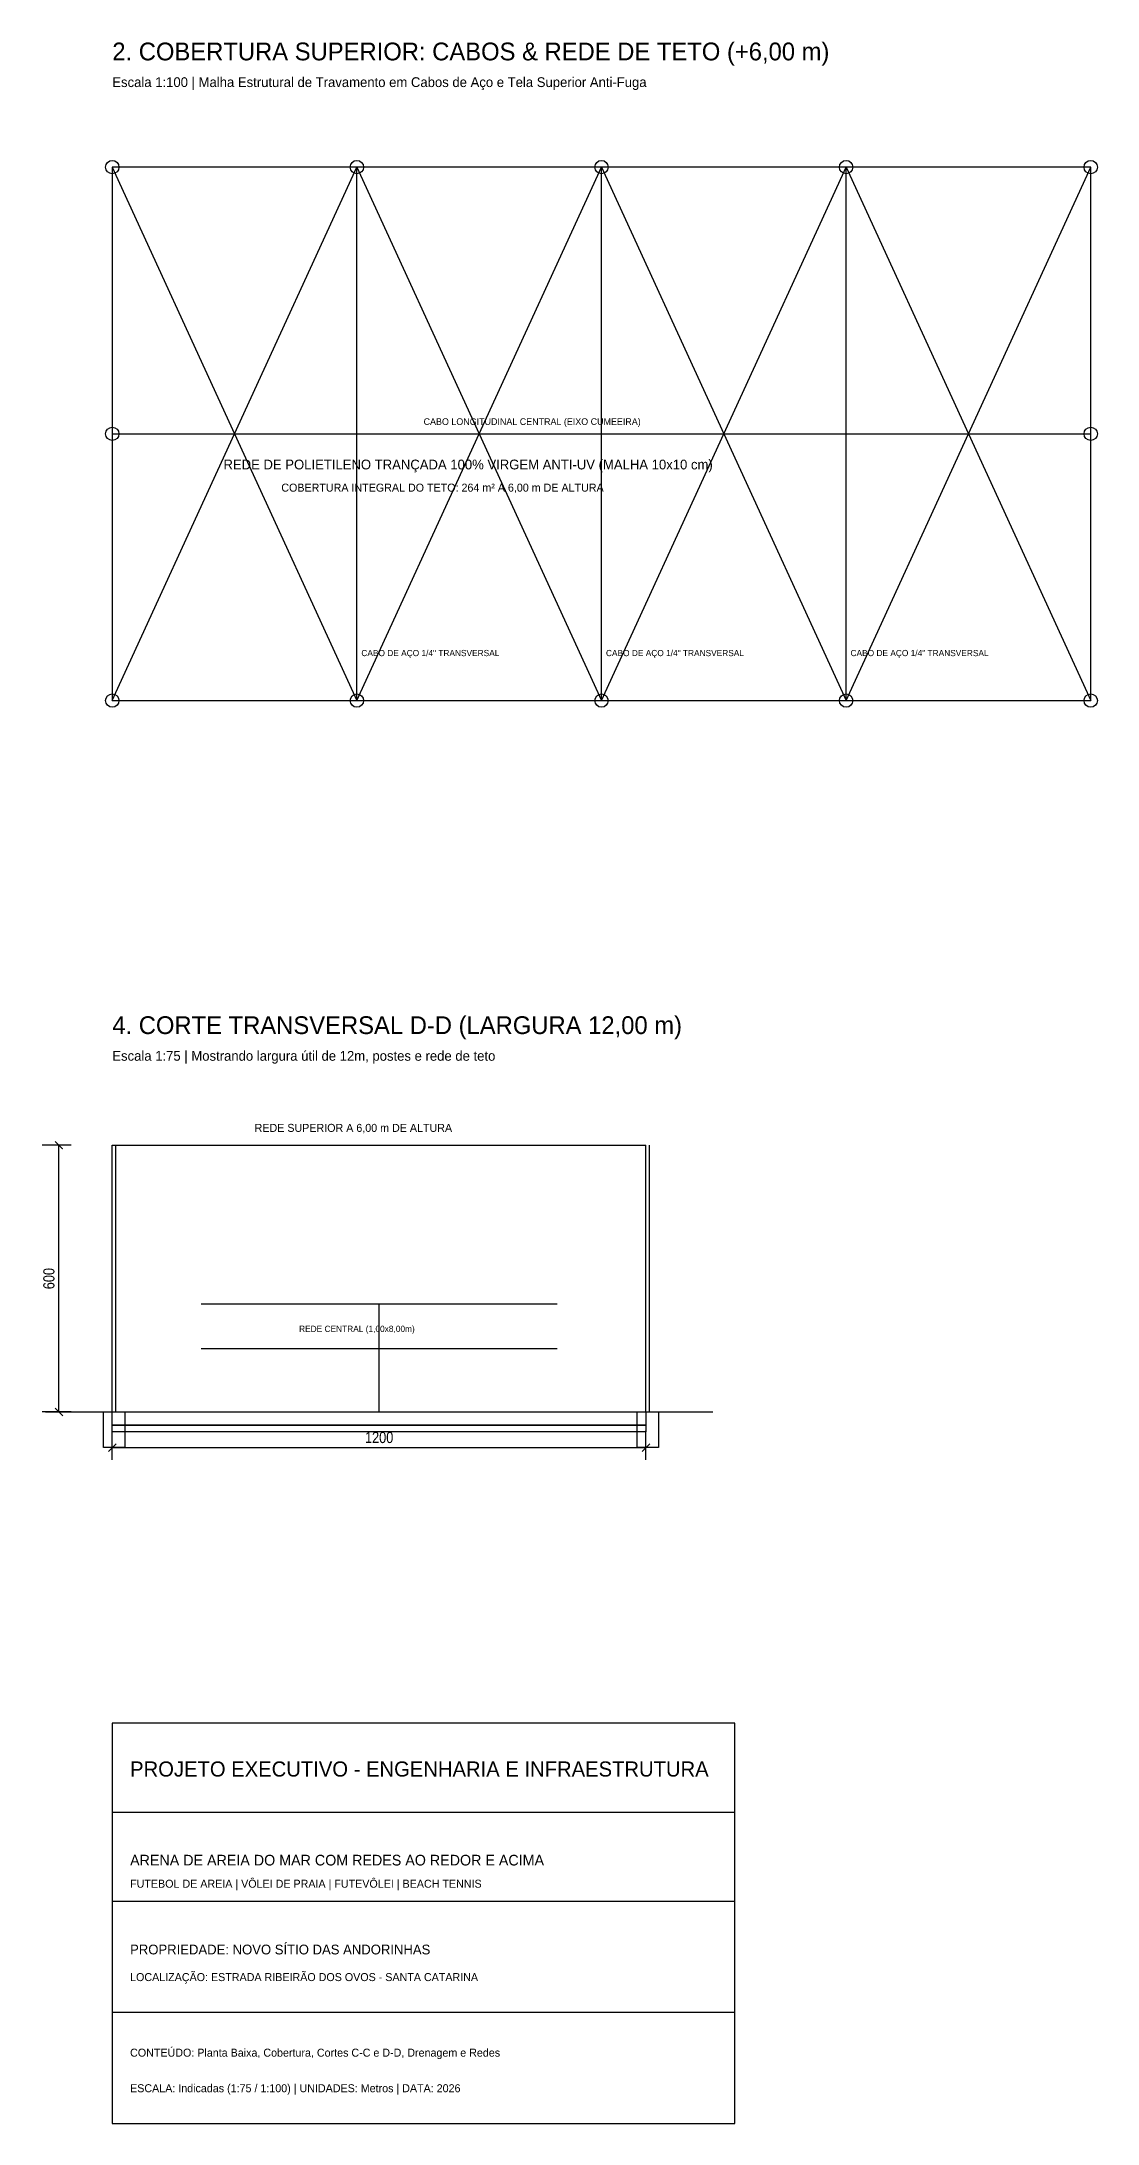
# Model space of a CAD drawing. Header units: metres. Extents: x -2 to 50.1, y -32 to 14.8.
# Drawn here: x 26.41 to 50.15, y -32 to 14.82 of the extents above; entities that cross this region are included whole.
import ezdxf

# ---------------------------------------------------------------- set-up
doc = ezdxf.new("R2010")
doc.units = ezdxf.units.M
for name, color, linetype in [('AREIA_BORDA', 40, 'Continuous'), ('AREIA_PISO', 251, 'Continuous'), ('CABOS_ACO', 6, 'Continuous'), ('COTAS', 3, 'Continuous'), ('DRENAGEM', 140, 'Continuous'), ('EQUIPAMENTOS', 4, 'Continuous'), ('POSTES_ESTRUTURA', 7, 'Continuous'), ('PRANCHA_SELO', 7, 'Continuous'), ('REDES_TETO', 9, 'Continuous'), ('TEXTOS', 2, 'Continuous'), ('TITULOS', 7, 'Continuous')]:
    doc.layers.add(name, color=color, linetype=linetype)
doc.styles.add('OpenSansCondensed-Light', font='OpenSansCondensed-Light.ttf')
doc.dimstyles.new('EZDXF', dxfattribs={"dimtxt": 0.25, "dimasz": 0.175, "dimexe": 0.375, "dimexo": 0.125, "dimgap": 0.1, "dimtad": 1, "dimlfac": 100, "dimzin": 12, "dimdsep": 46, "dimtxsty": 'OpenSansCondensed-Light', "dimblk": 'ARCHTICK', "dimcen": 2.5, "dimazin": 3, "dimtfac": 0.5, "dimtmove": 2, "dimatfit": 3})

# ---------------------------------------------------------------- blocks, each defined once
blk = doc.blocks.new('_ARCHTICK')
at = {"color": 0, "linetype": 'BYBLOCK', "const_width": 0.15}
blk.add_lwpolyline([(-0.5, -0.5), (0.5, 0.5)], dxfattribs=at)

msp = doc.modelspace()

# ---------------------------------------------------------------- linework, layer by layer
at = {"layer": 'AREIA_BORDA'}
msp.add_line((26.5, -16), (41.5, -16), dxfattribs=at)
at = {"layer": 'AREIA_PISO'}
msp.add_lwpolyline([(28, -16), (40, -16), (40, -16.3), (28, -16.3), (28, -16)], close=True, dxfattribs=at)
at = {"layer": 'CABOS_ACO'}
for p, q in [((28, 0), (33.5, 12)), ((28, 12), (33.5, 0)), ((33.5, 0), (33.5, 12)), ((33.5, 0), (39, 12)), ((33.5, 12), (39, 0)), ((39, 0), (39, 12)), ((39, 0), (44.5, 12)), ((39, 12), (44.5, 0)), ((44.5, 0), (44.5, 12)), ((44.5, 0), (50, 12)), ((44.5, 12), (50, 0)), ((28, 6), (50, 6)), ((28, -10), (40, -10))]:
    msp.add_line(p, q, dxfattribs=at)
msp.add_lwpolyline([(28, 0), (50, 0), (50, 12), (28, 12), (28, 0)], close=True, dxfattribs=at)
at = {"layer": 'DRENAGEM'}
msp.add_lwpolyline([(28, -16.3), (40, -16.3), (40, -16.45), (28, -16.45), (28, -16.3)], close=True, dxfattribs=at)
at = {"layer": 'EQUIPAMENTOS'}
for p, q in [((30, -13.57), (38, -13.57)), ((34, -16), (34, -13.57)), ((30, -14.57), (38, -14.57))]:
    msp.add_line(p, q, dxfattribs=at)
at = {"layer": 'POSTES_ESTRUTURA'}
for p, q in [((28, -16), (28, -10)), ((28.08, -16), (28.08, -10)), ((40, -16), (40, -10)), ((40.08, -16), (40.08, -10))]:
    msp.add_line(p, q, dxfattribs=at)
for points in [[(27.8, -16), (28.28, -16), (28.28, -16.8), (27.8, -16.8), (27.8, -16)], [(39.8, -16), (40.28, -16), (40.28, -16.8), (39.8, -16.8), (39.8, -16)]]:
    msp.add_lwpolyline(points, close=True, dxfattribs=at)
for centre in [(28, 12), (33.5, 12), (39, 12), (44.5, 12), (50, 12), (28, 6), (50, 6), (28, 0), (33.5, 0), (39, 0), (44.5, 0), (50, 0)]:
    msp.add_circle(centre, 0.15, dxfattribs=at)
at = {"layer": 'PRANCHA_SELO'}
for p, q in [((28, -25), (42, -25)), ((28, -27), (42, -27)), ((28, -29.5), (42, -29.5))]:
    msp.add_line(p, q, dxfattribs=at)
msp.add_lwpolyline([(28, -32), (42, -32), (42, -23), (28, -23), (28, -32)], close=True, dxfattribs=at)

# ---------------------------------------------------------------- texts
at = {"layer": 'EQUIPAMENTOS'}
msp.add_text('REDE CENTRAL (1,00x8,00m)', height=0.14, dxfattribs=at).set_placement((32.2, -14.2))
at = {"layer": 'REDES_TETO'}
for s, height, p in [('REDE DE POLIETILENO TRANÇADA 100% VIRGEM ANTI-UV (MALHA 10x10 cm)', 0.22, (30.5, 5.2)), ('COBERTURA INTEGRAL DO TETO: 264 m² A 6,00 m DE ALTURA', 0.18, (31.8, 4.7)), ('REDE SUPERIOR A 6,00 m DE ALTURA', 0.18, (31.2, -9.7))]:
    msp.add_text(s, height=height, dxfattribs=at).set_placement(p)
at = {"layer": 'TEXTOS'}
for s, height, p in [('Escala 1:100 | Malha Estrutural de Travamento em Cabos de Aço e Tela Superior Anti-Fuga', 0.22, (28, 13.8)), ('CABO LONGITUDINAL CENTRAL (EIXO CUMEEIRA)', 0.15, (35, 6.2)), ('CABO DE AÇO 1/4" TRANSVERSAL', 0.14, (33.6, 1)), ('CABO DE AÇO 1/4" TRANSVERSAL', 0.14, (39.1, 1)), ('CABO DE AÇO 1/4" TRANSVERSAL', 0.14, (44.6, 1)), ('Escala 1:75 | Mostrando largura útil de 12m, postes e rede de teto', 0.22, (28, -8.1)), ('ARENA DE AREIA DO MAR COM REDES AO REDOR E ACIMA', 0.24, (28.4, -26.2)), ('FUTEBOL DE AREIA | VÔLEI DE PRAIA | FUTEVÔLEI | BEACH TENNIS', 0.18, (28.4, -26.7)), ('PROPRIEDADE: NOVO SÍTIO DAS ANDORINHAS', 0.22, (28.4, -28.2)), ('LOCALIZAÇÃO: ESTRADA RIBEIRÃO DOS OVOS - SANTA CATARINA', 0.18, (28.4, -28.8)), ('CONTEÚDO: Planta Baixa, Cobertura, Cortes C-C e D-D, Drenagem e Redes', 0.18, (28.4, -30.5)), ('ESCALA: Indicadas (1:75 / 1:100) | UNIDADES: Metros | DATA: 2026', 0.18, (28.4, -31.3))]:
    msp.add_text(s, height=height, dxfattribs=at).set_placement(p)
at = {"layer": 'TITULOS'}
for s, height, p in [('2. COBERTURA SUPERIOR: CABOS & REDE DE TETO (+6,00 m)', 0.4, (28, 14.4)), ('4. CORTE TRANSVERSAL D-D (LARGURA 12,00 m)', 0.4, (28, -7.5)), ('PROJETO EXECUTIVO - ENGENHARIA E INFRAESTRUTURA', 0.34, (28.4, -24.2))]:
    msp.add_text(s, height=height, dxfattribs=at).set_placement(p)

# ---------------------------------------------------------------- dimensions: what is measured, and where the dimension line sits
at = {"layer": 'COTAS'}
msp.add_linear_dim(base=(26.8, -16), p1=(27.2, -16), p2=(27.2, -10), angle=90, dimstyle='EZDXF', dxfattribs=at).render()
msp.add_linear_dim(base=(28, -16.8), p1=(28, -17.2), p2=(40, -17.2), dimstyle='EZDXF', dxfattribs=at).render()

doc.saveas('drawing.dxf')
